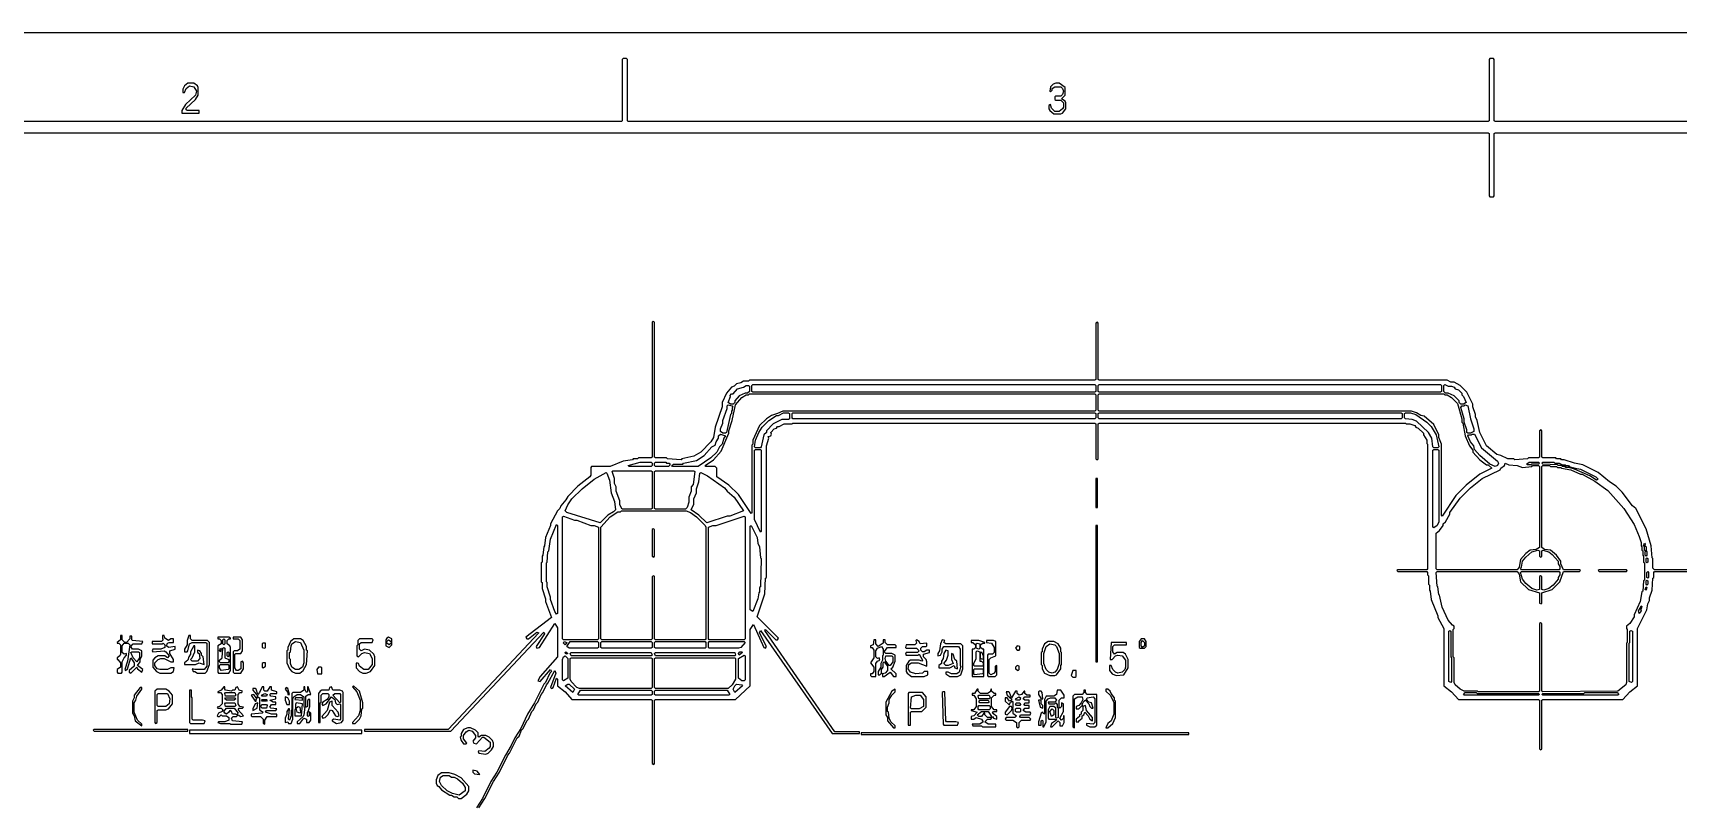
# Model space of a CAD drawing. Header units: millimetres. Extents: x 0 to 421, y 0 to 297.
# Drawn here: x 110.9 to 233.3, y 239.5 to 296.7 of the extents above; entities that cross this region are included whole.
import ezdxf

# ---------------------------------------------------------------- set-up
doc = ezdxf.new("R2010")
doc.units = ezdxf.units.MM
doc.layers.add('PAGE', color=8, linetype='Continuous')
doc.layers.add('PDF_TRACE', color=7, linetype='Continuous')

msp = doc.modelspace()

# ---------------------------------------------------------------- linework, layer by layer
at = {"layer": 'PAGE'}
msp.add_lwpolyline([(0, 0), (420.62, 0), (420.62, 296.67), (0, 296.67)], close=True, dxfattribs=at)
at = {"layer": 'PDF_TRACE'}
for points in [[(283.72, 290.07), (219.71, 290.07), (219.65, 290.13), (219.65, 294.7), (219.58, 294.77), (219.33, 294.77), (219.27, 294.7), (219.27, 290.13), (219.2, 290.07), (155.19, 290.07), (155.13, 290.13), (155.13, 294.7), (155.07, 294.77), (154.81, 294.77), (154.75, 294.7), (154.75, 290.13), (154.69, 290.07), (90.61, 290.07)], [(26.29, 8), (26.29, 148.4), (26.35, 148.46), (30.92, 148.46), (30.99, 148.53), (30.99, 148.78), (30.92, 148.84), (26.35, 148.84), (26.29, 148.91), (26.29, 289.18), (26.35, 289.24), (219.2, 289.24), (219.27, 289.18), (219.27, 284.54), (219.33, 284.48), (219.58, 284.48), (219.65, 284.54), (219.65, 289.18), (219.71, 289.24), (307.85, 289.24)], [(244.47, 256.73), (231.58, 256.73), (231.46, 256.86), (231.46, 257.56), (231.39, 257.62), (231.33, 258.51), (230.95, 259.78), (230.19, 261.3), (229.93, 261.49), (229.17, 262.51), (228.73, 262.95), (228.22, 263.27), (227.39, 263.97), (226.25, 264.54), (225.62, 264.67), (224.85, 264.92), (224.66, 264.92), (224.6, 264.99), (224.28, 264.99), (224.22, 265.05), (223.27, 265.05), (223.2, 265.11), (223.2, 267.08), (223.14, 267.14), (223.01, 267.08), (223.01, 265.11), (222.95, 265.05), (222.19, 265.05), (222.12, 264.99), (221.17, 264.92), (221.11, 264.99), (220.66, 264.99), (220.15, 265.24), (219.84, 265.3), (219.07, 265.94), (218.57, 266.95), (218.38, 267.84), (218.25, 268.1), (218.25, 268.29), (218.06, 268.86), (218.06, 269.05), (217.61, 269.94), (217.11, 270.45), (216.66, 270.7), (216.41, 270.7), (216.15, 270.83), (190.25, 270.83), (190.18, 270.89), (190.18, 275.08), (190.12, 275.15), (189.99, 275.08), (189.99, 270.89), (189.93, 270.83), (164.21, 270.83), (164.15, 270.76), (163.77, 270.76), (163.58, 270.64), (163.26, 270.57), (163.07, 270.38), (162.88, 270.32), (162.5, 269.88), (162.18, 269.18), (162.18, 268.86), (161.67, 267.34), (161.54, 266.57), (161.35, 266.26), (160.59, 265.49), (160.08, 265.18), (159.19, 264.99), (159.13, 264.92), (158.11, 264.99), (158.05, 265.05), (157.23, 265.05), (157.16, 265.11), (157.16, 275.15), (157.04, 275.21), (156.97, 275.15), (156.97, 265.11), (156.91, 265.05), (155.96, 265.05), (155.89, 264.99), (155.57, 264.99), (155.51, 264.92), (154.81, 264.8), (153.86, 264.41), (152.46, 264.41), (152.4, 264.35), (152.4, 263.78), (152.34, 263.65), (151.45, 262.95), (150.69, 262.19), (150.56, 261.94), (150.18, 261.49), (150.11, 261.3), (149.92, 261.11), (149.42, 260.16), (149.42, 260.03), (149.03, 259.14), (148.97, 258.51), (148.91, 258.45), (148.84, 257.81), (148.78, 257.75), (148.78, 257.3), (148.72, 257.24), (148.72, 255.84), (148.78, 255.78), (148.78, 255.33), (149.03, 254.57), (149.03, 254.38), (149.48, 253.17), (147.57, 251.71), (147.64, 251.59), (147.76, 251.59), (148.4, 252.1), (148.53, 252.03), (141.8, 244.86), (135.57, 244.86), (135.57, 244.73), (141.99, 244.73), (148.91, 252.1), (148.97, 251.97), (148.34, 251.02), (148.4, 250.89), (148.59, 250.95), (149.73, 252.73), (149.92, 252.41), (149.92, 250.25), (148.65, 248.79), (148.46, 248.48), (148.65, 248.41), (149.42, 249.3), (149.48, 249.17), (149.35, 249.05), (149.03, 248.35), (148.91, 248.22), (148.21, 246.82), (147.7, 246), (147.19, 244.92), (146.75, 244.22), (146.49, 243.65), (146.05, 242.95), (145.41, 241.68), (144.97, 240.98), (144.34, 239.71), (143.89, 239.01)], [(144.08, 239.01), (144.53, 239.71), (145.16, 240.98), (145.61, 241.68), (146.24, 242.95), (146.37, 243.08), (146.94, 244.22), (147.07, 244.35), (147.26, 244.79), (147.38, 244.92), (147.64, 245.49), (147.76, 245.62), (148.02, 246.19), (148.15, 246.32), (148.34, 246.76), (148.46, 246.89), (148.72, 247.46), (148.84, 247.59), (149.1, 248.16), (149.22, 248.29), (149.73, 249.24), (149.8, 249.05), (149.42, 247.97), (149.48, 247.9), (149.61, 247.97), (149.86, 248.67), (149.92, 248.6), (149.92, 248.09), (150.49, 247.65), (151, 247.08), (156.91, 247.08), (156.97, 247.02), (156.97, 242.32), (157.1, 242.25), (157.16, 242.32), (157.16, 247.02), (157.23, 247.08), (163.19, 247.08), (164.27, 248.09), (164.27, 252.29), (164.53, 252.67), (165.29, 250.95), (165.42, 250.89), (165.48, 251.02), (164.97, 252.03), (165.04, 252.22), (170.37, 244.54), (172.4, 244.54), (172.4, 244.67), (170.56, 244.67), (165.35, 252.22), (165.42, 252.29), (166.18, 251.52), (166.31, 251.52), (166.37, 251.65), (164.78, 253.24), (165.35, 254.95), (165.42, 256.1), (165.48, 256.16), (165.48, 265.94), (165.67, 266.51), (165.61, 266.64), (165.8, 266.7), (165.86, 266.83), (165.8, 266.95), (166.05, 267.21), (166.24, 267.27), (166.31, 267.4), (166.43, 267.4), (166.81, 267.59), (167.39, 267.59), (167.45, 267.65), (189.93, 267.65), (189.99, 267.59), (189.99, 264.99), (190.06, 264.92), (190.18, 264.99), (190.18, 267.59), (190.25, 267.65), (213.04, 267.65), (213.11, 267.59), (213.36, 267.59), (213.74, 267.46), (213.8, 267.34), (213.99, 267.27), (214.38, 266.89), (214.38, 266.76), (214.63, 266.38), (214.63, 266.13), (214.69, 266.07), (214.69, 256.79), (214.63, 256.73), (212.47, 256.73), (212.41, 256.67), (212.47, 256.6), (214.63, 256.6), (214.69, 256.54), (214.69, 256.35), (214.76, 256.29), (214.76, 255.65), (214.82, 255.59), (214.82, 255.21), (214.88, 255.14), (214.95, 254.51), (215.46, 253.3), (215.46, 253.17), (215.9, 252.35), (215.9, 248.09), (216.47, 247.65), (216.98, 247.08), (222.95, 247.08), (223.01, 247.02), (223.01, 243.4), (223.08, 243.33), (223.2, 243.4), (223.2, 247.02), (223.27, 247.08), (229.23, 247.08), (229.74, 247.65), (230.31, 248.09), (230.31, 252.35), (231.01, 253.75), (231.08, 254.19), (231.2, 254.44), (231.2, 254.64), (231.39, 255.21), (231.46, 256.1), (231.52, 256.16), (231.52, 256.54), (231.58, 256.6), (244.47, 256.6)]]:
    msp.add_lwpolyline(points, dxfattribs=at)
for points in [[(122.43, 292.93), (122.17, 292.74), (122.05, 292.48), (122.05, 292.23), (122.17, 292.23), (122.3, 292.54), (122.55, 292.74), (122.87, 292.67), (123.06, 292.35), (123, 292.04), (122.24, 291.34), (121.98, 290.89), (121.98, 290.7), (123.25, 290.7), (123.25, 290.89), (122.36, 290.89), (122.3, 290.96), (122.3, 291.08), (123, 291.72), (123.19, 292.04), (123.19, 292.61), (123.13, 292.74), (122.87, 292.93)], [(187.01, 292.93), (186.82, 292.86), (186.63, 292.67), (186.56, 292.35), (186.63, 292.29), (186.75, 292.42), (186.75, 292.54), (186.94, 292.67), (187.39, 292.67), (187.52, 292.54), (187.58, 292.35), (187.52, 292.1), (187.39, 291.97), (187.01, 291.97), (186.94, 291.91), (186.94, 291.72), (187.01, 291.66), (187.39, 291.66), (187.58, 291.47), (187.58, 291.15), (187.52, 291.02), (187.26, 290.83), (186.94, 290.83), (186.69, 291.08), (186.63, 291.34), (186.5, 291.27), (186.5, 291.02), (186.56, 290.89), (186.88, 290.64), (187.39, 290.64), (187.52, 290.7), (187.77, 291.02), (187.77, 291.47), (187.71, 291.59), (187.45, 291.78), (187.71, 292.04), (187.71, 292.61), (187.26, 292.93)], [(160.91, 264.48), (161.54, 264.92), (162.12, 265.56), (162.69, 266.89), (162.69, 267.08), (162.94, 267.84), (163.19, 268.99), (163.64, 269.56), (163.96, 269.75), (164.15, 269.75), (164.21, 269.81), (189.93, 269.81), (189.99, 269.75), (189.99, 268.61), (189.93, 268.54), (166.69, 268.54), (166.31, 268.35), (165.86, 268.22), (165.48, 267.97), (164.97, 267.46), (164.46, 266.38), (164.46, 266.07), (164.4, 266), (164.4, 260.99), (164.34, 260.92), (163.39, 262.32), (162.69, 263.02), (161.8, 263.65), (161.8, 264.29), (161.67, 264.41), (160.97, 264.41)], [(164.21, 270.38), (164.21, 270), (164.08, 269.88), (163.89, 269.88), (163.45, 269.68), (163.13, 269.3), (163.13, 269.18), (163, 269.05), (162.81, 269.05), (162.62, 269.18), (162.81, 269.62), (162.75, 269.68), (162.88, 269.81), (163, 269.81), (163.32, 270.19), (163.77, 270.32), (163.96, 270.45), (164.15, 270.45)], [(164.4, 270.45), (164.46, 270.51), (189.93, 270.51), (189.99, 270.45), (189.99, 270), (189.93, 269.94), (164.46, 269.94), (164.4, 270)], [(190.18, 270.45), (190.25, 270.51), (215.65, 270.51), (215.71, 270.45), (215.71, 270), (215.65, 269.94), (190.25, 269.94), (190.18, 270)], [(190.18, 269.75), (190.25, 269.81), (215.9, 269.81), (215.96, 269.75), (216.15, 269.75), (216.47, 269.56), (216.92, 269.11), (217.23, 267.97), (217.23, 267.72), (217.3, 267.65), (217.49, 266.7), (217.8, 265.94), (218.06, 265.62), (218.06, 265.49), (218.57, 264.92), (219.07, 264.54), (219.2, 264.54), (219.46, 264.29), (218.57, 263.84), (217.55, 263.02), (216.79, 262.26), (215.77, 260.73), (215.71, 260.79), (215.71, 266.07), (215.52, 266.57), (215.52, 266.76), (215.14, 267.53), (214.44, 268.16), (214.19, 268.22), (213.87, 268.41), (213.49, 268.54), (190.25, 268.54), (190.18, 268.61)], [(215.9, 270.45), (215.96, 270.51), (216.22, 270.38), (216.47, 270.38), (216.66, 270.32), (216.73, 270.19), (216.98, 270.13), (217.23, 269.88), (217.23, 269.75), (217.36, 269.62), (217.55, 269.18), (217.36, 269.05), (217.17, 269.05), (217.04, 269.18), (217.04, 269.3), (216.66, 269.68), (216.22, 269.88), (216.03, 269.88), (215.9, 270)], [(162.94, 268.92), (163, 268.86), (162.94, 268.8), (162.94, 268.61), (162.88, 268.54), (162.88, 268.35), (162.81, 268.29), (162.5, 266.95), (162.43, 266.89), (162.24, 266.89), (162.05, 267.02), (162.05, 267.21), (162.24, 267.65), (162.24, 267.84), (162.56, 268.73), (162.56, 268.92), (162.62, 268.99)], [(167.13, 268.41), (167.2, 268.35), (167.2, 267.97), (167.13, 267.91), (166.62, 267.91), (165.99, 267.59), (165.48, 267.08), (165.48, 266.95), (165.29, 266.76), (165.1, 265.87), (165.04, 265.81), (164.66, 265.81), (164.59, 265.87), (164.66, 266.38), (164.91, 266.95), (165.16, 267.34), (165.67, 267.84), (166.24, 268.22), (166.37, 268.22), (166.75, 268.41)], [(167.39, 268.35), (167.45, 268.41), (189.93, 268.41), (189.99, 268.35), (189.99, 268.03), (189.93, 267.97), (167.45, 267.97), (167.39, 268.03)], [(190.18, 268.35), (190.25, 268.41), (212.72, 268.41), (212.79, 268.35), (212.79, 268.03), (212.72, 267.97), (190.25, 267.97), (190.18, 268.03)], [(212.98, 268.35), (213.04, 268.41), (213.42, 268.41), (213.8, 268.29), (214.63, 267.72), (214.95, 267.4), (215.33, 266.76), (215.52, 265.87), (215.46, 265.81), (215.14, 265.81), (215.07, 265.87), (215.01, 266.51), (214.76, 266.95), (213.87, 267.78), (213.55, 267.91), (213.04, 267.97), (212.98, 268.03)], [(217.49, 268.99), (217.68, 268.92), (217.87, 267.97), (218.12, 267.21), (218.12, 267.02), (217.87, 266.89), (217.68, 266.89), (217.61, 266.95), (217.61, 267.14), (217.42, 267.72), (217.42, 267.97), (217.17, 268.8), (217.23, 268.92), (217.42, 268.92)], [(162.43, 266.7), (162.31, 266.51), (162.18, 266.07), (161.99, 265.87), (161.8, 265.49), (161.35, 265.05), (160.4, 264.41), (158.5, 264.41), (158.43, 264.48), (158.56, 264.6), (159.26, 264.6), (159.32, 264.67), (160.27, 264.86), (160.85, 265.24), (161.42, 265.87), (161.67, 266), (161.73, 266.26), (161.92, 266.51), (161.92, 266.7), (162.05, 266.83)], [(217.74, 266.76), (217.93, 266.76), (218, 266.83), (218.19, 266.83), (218.69, 265.81), (219.9, 264.8), (219.96, 264.67), (219.9, 264.48), (219.71, 264.41), (219.33, 264.6), (218.57, 265.24), (218.19, 265.68), (218.12, 265.94), (217.87, 266.26), (217.68, 266.7)], [(155.19, 264.48), (156.08, 264.73), (156.91, 264.73), (156.97, 264.67), (156.97, 264.48), (156.91, 264.41), (155.26, 264.41)], [(157.16, 264.67), (157.23, 264.73), (157.99, 264.73), (158.05, 264.67), (158.24, 264.67), (158.31, 264.54), (158.18, 264.41), (157.23, 264.41), (157.16, 264.48)], [(164.66, 265.68), (165.04, 265.68), (165.1, 265.62), (165.1, 259.59), (165.04, 259.52), (164.59, 260.48), (164.59, 265.62)], [(215.46, 265.68), (215.52, 265.62), (215.52, 260.29), (215.39, 260.03), (215.14, 259.84), (215.07, 259.91), (215.07, 265.62), (215.14, 265.68)], [(222.95, 264.48), (223.01, 264.41), (223.01, 258.38), (222.76, 258.25), (222.31, 258.19), (222, 257.94), (221.61, 257.49), (221.49, 256.92), (221.36, 256.73), (215.39, 256.73), (215.33, 256.79), (215.33, 259.46), (215.58, 259.65), (215.84, 260.03), (215.84, 260.16), (216.03, 260.29), (216.34, 260.86), (216.34, 260.99), (217.11, 262.06), (217.87, 262.83), (218.76, 263.53), (220.09, 264.16), (220.15, 264.29), (220.41, 264.48), (220.47, 264.67), (220.73, 264.54), (221.36, 264.48), (221.74, 264.35), (222.44, 264.41), (222.5, 264.48)], [(222.06, 264.6), (222.25, 264.73), (222.95, 264.73), (223.01, 264.67), (222.95, 264.6), (222.44, 264.6), (222.38, 264.54), (222.12, 264.54)], [(223.2, 264.67), (223.27, 264.73), (224.09, 264.73), (224.15, 264.67), (224.47, 264.67), (224.73, 264.54), (224.66, 264.48), (224.41, 264.48), (224.35, 264.54), (223.27, 264.6)], [(224.66, 264.48), (224.73, 264.54), (224.92, 264.54), (224.98, 264.48), (224.92, 264.41), (224.73, 264.41)], [(153.61, 263.91), (153.8, 263.4), (153.92, 262.45), (154.18, 261.81), (154.24, 261.18), (154.11, 261.05), (153.67, 260.79), (153.1, 260.22), (150.62, 260.99), (150.49, 261.11), (150.69, 261.56), (151, 262), (151.76, 262.76), (152.65, 263.46), (153.54, 263.97)], [(153.99, 264.03), (154.05, 264.1), (156.91, 264.1), (156.97, 264.03), (156.97, 261.3), (156.91, 261.24), (154.75, 261.24), (154.56, 261.56), (154.56, 261.87), (154.3, 262.57), (154.3, 262.89), (154.18, 263.14), (154.18, 263.53)], [(157.23, 264.1), (160.08, 264.1), (160.15, 264.03), (160.02, 263.08), (159.89, 262.89), (159.89, 262.57), (159.7, 262.13), (159.7, 261.75), (159.58, 261.37), (159.45, 261.24), (157.23, 261.24), (157.16, 261.3), (157.16, 264.03)], [(160.53, 263.91), (160.59, 263.97), (161.1, 263.72), (162.37, 262.83), (162.56, 262.57), (163.07, 262.13), (163.77, 261.11), (162.75, 260.73), (162.56, 260.73), (161.04, 260.22), (160.46, 260.79), (159.89, 261.18), (160.08, 261.62), (160.08, 262), (160.27, 262.45), (160.27, 262.76), (160.46, 263.27)], [(189.99, 263.53), (189.99, 261.37), (190.12, 261.37), (190.12, 263.53)], [(227.14, 263.33), (228.09, 262.64), (229.3, 261.3), (230.06, 260.1), (230.44, 259.21), (230.57, 258.76), (230.57, 258.51), (230.63, 258.45), (230.63, 258.19), (230.7, 258.13), (230.7, 257.81), (230.76, 257.75), (230.76, 257.3), (230.82, 257.24), (230.82, 255.97), (230.76, 255.91), (230.7, 255.14), (230.63, 255.08), (230.5, 254.38), (230.06, 253.37), (230.06, 253.24), (229.74, 252.73), (229.49, 252.54), (229.49, 252.35), (229.55, 252.29), (229.55, 251.33), (229.49, 251.27), (229.49, 248.35), (229.43, 248.16), (228.85, 247.71), (223.27, 247.65), (223.2, 247.71), (223.2, 252.73), (223.08, 252.79), (223.01, 252.73), (223.01, 247.71), (222.95, 247.65), (218.44, 247.65), (218.38, 247.71), (217.42, 247.71), (217.11, 247.84), (216.73, 248.16), (216.66, 248.35), (216.66, 250.19), (216.6, 250.25), (216.6, 252.29), (216.66, 252.35), (216.66, 252.54), (216.53, 252.6), (216.22, 252.98), (215.77, 253.94), (215.58, 254.83), (215.52, 254.89), (215.46, 255.46), (215.39, 255.52), (215.33, 256.54), (215.39, 256.6), (221.36, 256.6), (221.49, 256.41), (221.61, 255.84), (222.19, 255.27), (223.01, 255.02), (223.01, 254.25), (223.14, 254.19), (223.2, 254.25), (223.2, 255.02), (223.96, 255.27), (224.54, 255.84), (224.79, 256.6), (226, 256.6), (226.06, 256.67), (226, 256.73), (224.79, 256.73), (224.6, 257.18), (224.6, 257.37), (224.28, 257.81), (223.84, 258.19), (223.39, 258.25), (223.2, 258.38), (223.2, 264.41), (223.27, 264.48), (223.77, 264.48), (223.84, 264.41), (224.28, 264.41), (224.35, 264.35), (224.6, 264.35), (224.66, 264.29), (225.36, 264.16), (226.06, 263.84), (226.19, 263.84)], [(224.92, 264.41), (224.98, 264.48), (225.17, 264.48), (225.23, 264.41), (225.17, 264.35), (224.98, 264.35)], [(225.17, 264.35), (225.23, 264.41), (225.42, 264.35), (225.36, 264.29)], [(225.42, 264.29), (225.49, 264.35), (225.68, 264.29), (225.62, 264.22)], [(225.62, 264.22), (225.68, 264.29), (226.06, 264.22), (227.2, 263.65), (227.39, 263.46), (227.27, 263.4), (226.76, 263.72)], [(153.86, 260.67), (154.43, 261.05), (154.62, 261.05), (154.69, 261.11), (159.51, 261.11), (159.83, 260.99), (160.27, 260.67), (160.91, 260.03), (160.97, 259.91), (160.97, 251.59), (160.91, 251.52), (157.23, 251.52), (157.16, 251.59), (157.16, 256.22), (157.1, 256.29), (156.97, 256.22), (156.97, 251.59), (156.91, 251.52), (153.23, 251.52), (153.16, 251.59), (153.16, 259.91)], [(149.86, 260.1), (149.92, 260.03), (149.92, 253.49), (149.86, 253.43), (149.73, 253.62), (149.42, 254.51), (149.42, 254.7), (149.16, 255.46), (149.16, 255.78), (149.1, 255.84), (149.1, 257.24), (149.16, 257.3), (149.22, 258.06), (149.29, 258.13), (149.42, 259.02)], [(150.37, 260.73), (151.19, 260.41), (151.38, 260.41), (152.4, 260.03), (152.65, 260.03), (152.97, 259.91), (152.97, 251.59), (152.91, 251.52), (150.37, 251.52), (150.3, 251.59), (150.3, 260.67)], [(157.04, 259.78), (156.97, 259.72), (156.97, 257.75), (157.1, 257.68), (157.16, 257.75), (157.16, 259.72)], [(163.83, 260.73), (163.89, 260.67), (163.89, 251.59), (163.83, 251.52), (161.23, 251.52), (161.16, 251.59), (161.16, 259.91), (161.48, 260.03), (161.73, 260.03)], [(164.34, 260.03), (164.78, 259.14), (164.85, 258.7), (164.97, 258.45), (165.04, 257.62), (165.1, 257.56), (165.04, 255.46), (164.97, 255.4), (164.97, 255.08), (164.91, 255.02), (164.85, 254.57), (164.46, 253.62), (164.27, 253.75), (164.27, 259.97)], [(189.99, 260.03), (189.99, 249.87), (190.12, 249.87), (190.12, 260.03)], [(230.82, 258.7), (230.89, 258.64), (230.82, 258.45), (230.76, 258.51)], [(230.89, 258.51), (230.95, 258.45), (230.95, 258.19), (230.89, 258.13), (230.82, 258.19), (230.82, 258.45)], [(221.61, 256.86), (221.68, 256.92), (221.74, 257.37), (222, 257.68), (222.44, 258.06), (222.88, 258.19), (223.01, 258.13), (223.01, 257.75), (223.08, 257.68), (223.2, 257.75), (223.2, 258.13), (223.27, 258.19), (223.71, 258.06), (223.96, 257.87), (224.41, 257.37), (224.41, 257.18), (224.54, 256.98), (224.54, 256.79), (224.47, 256.73), (221.68, 256.73)], [(230.95, 258.13), (231.01, 258.06), (231.01, 257.81), (230.95, 257.75), (230.89, 257.81), (230.89, 258.06)], [(231.01, 257.62), (231.08, 257.56), (231.08, 257.3), (231.01, 257.24), (230.95, 257.3), (230.95, 257.56)], [(221.61, 256.54), (221.68, 256.6), (224.47, 256.6), (224.54, 256.54), (224.54, 256.35), (224.41, 256.16), (224.41, 256.03), (224.03, 255.59), (223.71, 255.33), (223.33, 255.21), (223.2, 255.27), (223.2, 256.22), (223.08, 256.29), (223.01, 256.22), (223.01, 255.27), (222.82, 255.21), (222.44, 255.33), (222, 255.71), (221.74, 256.03)], [(227.39, 256.67), (227.46, 256.6), (229.49, 256.6), (229.55, 256.67), (229.49, 256.73), (227.46, 256.73)], [(231.01, 255.97), (231.08, 255.91), (231.08, 255.65), (231.01, 255.59), (230.95, 255.65), (230.95, 255.91)], [(231.08, 256.6), (231.14, 256.54), (231.14, 256.16), (231.08, 256.1), (231.01, 256.16), (231.01, 256.54)], [(230.95, 255.46), (231.01, 255.4), (230.95, 255.21), (230.89, 255.27)], [(230.5, 253.87), (230.57, 253.68), (230.44, 253.49), (230.38, 253.68)], [(230.57, 254.06), (230.63, 254), (230.57, 253.81), (230.5, 253.87)], [(117.41, 251.84), (117.41, 251.52), (117.16, 251.33), (117.16, 251.27), (117.28, 251.27), (117.41, 251.14), (117.41, 250.44), (117.35, 250.32), (117.16, 250.19), (117.16, 250.06), (117.22, 250.06), (117.41, 249.81), (117.41, 249.49), (117.16, 249.3), (117.16, 249.11), (117.22, 249.05), (117.47, 249.05), (117.54, 249.11), (117.54, 249.87), (117.67, 250.19), (117.86, 250.38), (117.86, 250.51), (117.67, 250.44), (117.54, 250.57), (117.54, 251.08), (117.67, 251.27), (117.98, 251.27), (118.11, 251.14), (117.92, 249.94), (117.73, 249.3), (117.79, 249.24), (117.92, 249.36), (118.17, 250.19), (118.43, 249.81), (118.43, 249.56), (118.05, 249.24), (118.05, 249.11), (118.17, 249.05), (118.62, 249.49), (118.68, 249.36), (119, 249.11), (119.06, 249.3), (118.68, 249.62), (118.87, 249.87), (118.87, 250.06), (119, 250.32), (119, 250.7), (118.74, 250.83), (118.3, 250.83), (118.17, 251.02), (118.36, 251.21), (119, 251.21), (119.06, 251.4), (118.3, 251.46), (118.24, 251.52), (118.24, 251.78), (118.11, 251.78), (118.11, 251.59), (117.86, 251.33), (117.73, 251.33), (117.54, 251.52), (117.54, 251.84)], [(120.52, 251.84), (120.52, 251.59), (120.59, 251.52), (120.46, 251.4), (119.76, 251.4), (119.76, 251.21), (120.52, 251.21), (120.59, 251.27), (120.71, 251.14), (120.71, 250.95), (120.4, 250.83), (119.82, 250.83), (119.76, 250.7), (119.82, 250.63), (120.65, 250.7), (120.78, 250.63), (121.03, 250.32), (120.9, 250.19), (120.71, 250.32), (120.21, 250.32), (119.95, 250.19), (119.82, 250), (119.82, 249.49), (120.08, 249.17), (120.33, 249.05), (121.16, 249.05), (121.35, 249.17), (121.41, 249.43), (121.16, 249.43), (120.9, 249.3), (120.33, 249.3), (120.14, 249.36), (119.95, 249.62), (119.95, 249.81), (120.21, 250.06), (120.4, 250.13), (120.65, 250.13), (121.16, 249.87), (121.35, 249.87), (121.35, 250.06), (121.09, 250.51), (121.09, 250.7), (121.48, 250.83), (121.48, 251.02), (120.97, 250.95), (120.84, 251.08), (120.9, 251.27), (121.03, 251.33), (121.35, 251.33), (121.35, 251.59), (121.16, 251.59), (120.97, 251.46), (120.71, 251.65), (120.65, 251.84)], [(122.49, 251.84), (122.36, 251.46), (122.36, 251.14), (122.17, 250.83), (122.17, 250.63), (122.36, 250.63), (122.43, 250.7), (122.55, 251.21), (122.75, 251.33), (123.76, 251.33), (123.82, 251.27), (123.82, 249.56), (123.63, 249.3), (122.94, 249.3), (122.75, 249.36), (122.81, 249.17), (122.94, 249.17), (123.13, 249.05), (123.7, 249.05), (123.82, 249.17), (124.02, 249.68), (124.02, 251.33), (123.89, 251.46), (122.75, 251.46), (122.62, 251.59), (122.62, 251.84)], [(122.87, 251.08), (122.62, 250.63), (122.62, 250.44), (122.49, 250.25), (122.43, 250), (122.17, 249.81), (122.17, 249.68), (123, 249.68), (123.25, 249.81), (123.63, 249.68), (123.57, 250.25), (123.44, 250.38), (123.44, 250.51), (123.32, 250.7), (123.13, 250.76), (123.13, 250.57), (123.25, 250.51), (123.32, 250.13), (123.13, 249.94), (122.75, 249.94), (122.62, 250.06), (122.75, 250.19), (122.94, 250.63), (122.94, 251.08)], [(124.65, 251.71), (124.65, 251.59), (124.78, 251.59), (124.9, 251.46), (124.9, 251.21), (124.65, 251.08), (124.65, 249.11), (124.71, 249.05), (125.48, 249.05), (125.6, 249.24), (125.6, 250.95), (125.54, 251.08), (125.35, 251.21), (125.35, 251.46), (125.48, 251.59), (125.6, 251.59), (125.6, 251.65), (125.48, 251.71)], [(125.09, 251.59), (125.16, 251.52), (125.16, 251.21), (125.09, 251.14), (125.03, 251.21), (125.03, 251.52)], [(125.79, 251.71), (125.79, 251.59), (126.17, 251.59), (126.3, 251.46), (126.3, 250.83), (126.11, 250.7), (125.86, 250.7), (125.79, 250.63), (125.79, 249.11), (125.86, 249.05), (126.36, 249.05), (126.56, 249.36), (126.56, 249.81), (126.49, 249.94), (126.36, 249.87), (126.36, 249.36), (126.17, 249.24), (126.05, 249.24), (125.92, 249.43), (125.92, 250.44), (125.98, 250.51), (126.36, 250.51), (126.49, 250.7), (126.49, 251.52), (126.36, 251.71)], [(128.02, 251.27), (127.95, 251.21), (127.95, 250.95), (128.14, 250.89), (128.21, 250.95), (128.21, 251.27)], [(130.3, 251.59), (130.05, 251.4), (129.86, 250.95), (129.86, 250.76), (129.79, 250.7), (129.79, 249.81), (129.98, 249.36), (130.17, 249.17), (130.43, 249.05), (130.75, 249.05), (131, 249.24), (131.25, 249.68), (131.32, 250.7), (131.25, 250.76), (131.25, 251.02), (131, 251.46), (130.81, 251.59)], [(130.43, 251.4), (130.81, 251.33), (131.06, 250.76), (131.06, 249.81), (130.94, 249.49), (130.68, 249.3), (130.43, 249.3), (130.17, 249.49), (130.05, 249.75), (130.05, 250.06), (129.98, 250.13), (129.98, 250.57), (130.05, 250.63), (130.11, 251.08), (130.17, 251.21)], [(135.19, 251.59), (135.06, 251.46), (135.06, 251.14), (135, 251.08), (135, 250.32), (135.13, 250.25), (135.38, 250.51), (135.57, 250.57), (135.95, 250.51), (136.14, 250.13), (136.14, 249.68), (135.83, 249.3), (135.51, 249.3), (135.19, 249.56), (135.13, 249.75), (135, 249.81), (134.94, 249.75), (134.94, 249.43), (135.19, 249.17), (135.45, 249.05), (135.7, 249.05), (136.02, 249.17), (136.33, 249.62), (136.33, 250.25), (136.27, 250.44), (135.95, 250.76), (135.57, 250.83), (135.32, 250.7), (135.19, 250.83), (135.19, 251.21), (135.32, 251.33), (136.14, 251.33), (136.21, 251.52), (136.14, 251.59)], [(137.35, 251.71), (137.22, 251.65), (137.16, 251.52), (137.16, 251.08), (137.41, 250.95), (137.6, 251.14), (137.6, 251.59)], [(137.35, 251.52), (137.54, 251.4), (137.54, 251.27), (137.41, 251.14), (137.22, 251.27), (137.22, 251.4)], [(150.37, 251.27), (150.43, 251.4), (150.62, 251.33), (150.49, 251.14)], [(150.62, 251.02), (150.88, 251.4), (152.91, 251.4), (152.97, 251.33), (152.97, 250.95), (152.91, 250.89), (150.81, 250.89)], [(153.16, 251.33), (153.23, 251.4), (156.91, 251.4), (156.97, 251.33), (156.97, 250.95), (156.91, 250.89), (153.23, 250.89), (153.16, 250.95)], [(157.16, 251.33), (157.23, 251.4), (160.91, 251.4), (160.97, 251.33), (160.97, 250.95), (160.91, 250.89), (157.23, 250.89), (157.16, 250.95)], [(161.16, 250.95), (161.16, 251.33), (161.23, 251.4), (163.83, 251.4), (163.89, 251.33), (163.58, 250.95), (163.39, 250.89), (161.23, 250.89)], [(173.48, 251.52), (173.42, 251.14), (173.23, 251.08), (173.23, 250.95), (173.35, 250.95), (173.48, 250.76), (173.48, 250.19), (173.23, 249.81), (173.48, 249.49), (173.48, 249.17), (173.35, 248.98), (173.23, 248.98), (173.23, 248.86), (173.29, 248.79), (173.61, 248.79), (173.61, 249.75), (173.74, 249.94), (173.93, 250), (173.86, 250.19), (173.74, 250.13), (173.61, 250.25), (173.61, 250.7), (173.74, 250.89), (174.05, 251.02), (174.18, 250.83), (174.18, 250.38), (174.12, 250.32), (174.12, 250), (173.99, 249.75), (173.99, 249.49), (173.8, 249.17), (173.8, 248.92), (173.93, 248.92), (174.05, 249.05), (174.12, 248.98), (174.12, 248.79), (174.24, 248.79), (174.69, 249.11), (174.94, 248.79), (175.13, 248.79), (175.13, 248.98), (174.75, 249.36), (174.88, 249.49), (175.07, 249.94), (175.07, 250.38), (174.82, 250.51), (174.37, 250.51), (174.24, 250.63), (174.5, 250.95), (175.13, 250.95), (175.13, 251.08), (175.07, 251.14), (174.5, 251.14), (174.31, 251.33), (174.31, 251.52), (174.18, 251.52), (174.18, 251.27), (173.8, 251.02), (173.61, 251.21), (173.61, 251.52)], [(176.66, 251.52), (176.59, 251.46), (176.66, 251.27), (176.53, 251.14), (175.89, 251.14), (175.83, 250.95), (175.89, 250.89), (176.66, 250.89), (176.85, 250.7), (176.72, 250.57), (175.89, 250.57), (175.83, 250.44), (175.89, 250.38), (176.78, 250.38), (176.85, 250.44), (177.1, 250), (177.04, 249.94), (176.85, 250), (176.21, 250), (176.09, 249.94), (175.89, 249.62), (175.89, 249.17), (175.96, 249.05), (176.28, 248.79), (177.23, 248.79), (177.48, 248.92), (177.48, 249.17), (177.23, 249.17), (177.1, 249.05), (176.59, 248.98), (176.21, 249.11), (176.02, 249.36), (176.09, 249.68), (176.28, 249.81), (176.78, 249.81), (177.42, 249.56), (177.42, 249.87), (177.36, 250.06), (177.16, 250.25), (177.16, 250.44), (177.61, 250.57), (177.61, 250.76), (177.42, 250.76), (177.23, 250.63), (177.1, 250.63), (176.97, 250.76), (176.97, 250.89), (177.1, 251.02), (177.36, 251.02), (177.42, 251.08), (177.42, 251.27), (176.91, 251.21), (176.85, 251.4)], [(178.56, 251.52), (178.43, 251.21), (178.37, 250.7), (178.24, 250.51), (178.24, 250.32), (178.43, 250.38), (178.56, 250.63), (178.56, 250.83), (178.69, 251.02), (179.77, 251.02), (179.9, 250.83), (179.9, 249.62), (179.96, 249.56), (179.83, 249.11), (179.64, 248.98), (179.26, 248.98), (179.01, 249.11), (178.82, 249.11), (178.82, 248.98), (179.13, 248.79), (179.7, 248.79), (179.96, 248.92), (180.09, 249.36), (180.09, 251.08), (179.96, 251.21), (178.82, 251.21), (178.69, 251.33), (178.75, 251.46)], [(180.72, 251.46), (180.72, 251.33), (180.85, 251.33), (181.04, 251.14), (181.04, 250.95), (180.91, 250.83), (180.78, 250.83), (180.78, 248.79), (181.67, 248.79), (181.67, 250.83), (181.55, 250.83), (181.42, 250.95), (181.42, 251.14), (181.55, 251.27), (181.74, 251.27), (181.74, 251.33), (181.29, 251.46)], [(181.17, 251.27), (181.36, 251.21), (181.36, 250.89), (181.29, 250.83), (181.1, 250.89), (181.1, 251.21)], [(181.86, 251.46), (181.86, 251.33), (182.24, 251.27), (182.44, 250.95), (182.44, 250.57), (182.31, 250.44), (181.99, 250.44), (181.93, 250.38), (181.93, 248.86), (181.99, 248.79), (182.5, 248.79), (182.63, 248.92), (182.63, 249.62), (182.5, 249.56), (182.5, 249.17), (182.44, 249.05), (182.18, 248.92), (182.05, 249.05), (182.05, 250.06), (182.18, 250.19), (182.56, 250.32), (182.56, 251.4), (182.37, 251.46)], [(184.15, 251.08), (184.02, 250.89), (184.15, 250.76), (184.28, 250.76), (184.34, 250.83), (184.34, 251.02)], [(186.44, 251.4), (186.18, 251.21), (185.99, 250.83), (185.99, 250.63), (185.93, 250.57), (185.93, 249.68), (185.99, 249.62), (185.99, 249.36), (186.18, 249.05), (186.56, 248.86), (186.94, 248.86), (187.07, 248.92), (187.39, 249.36), (187.39, 249.62), (187.45, 249.68), (187.45, 250.57), (187.39, 250.63), (187.39, 250.89), (187.2, 251.21), (186.88, 251.4)], [(186.56, 251.21), (186.94, 251.14), (187.07, 251.02), (187.26, 250.51), (187.26, 249.75), (187.13, 249.3), (186.94, 249.11), (186.75, 249.05), (186.5, 249.11), (186.31, 249.3), (186.12, 249.75), (186.12, 250.51), (186.31, 251.02)], [(191.13, 251.33), (191.07, 250.06), (191.2, 250.06), (191.45, 250.32), (191.64, 250.38), (191.96, 250.32), (192.21, 250), (192.21, 249.49), (192.15, 249.3), (191.96, 249.11), (191.64, 249.05), (191.45, 249.11), (191.26, 249.3), (191.13, 249.62), (191.01, 249.62), (191.01, 249.24), (191.2, 248.98), (191.52, 248.86), (192.09, 248.92), (192.4, 249.43), (192.4, 250.06), (192.21, 250.44), (192.02, 250.57), (191.58, 250.57), (191.39, 250.44), (191.26, 250.63), (191.26, 251.02), (191.39, 251.14), (192.28, 251.14), (192.28, 251.33)], [(193.36, 251.59), (193.23, 251.4), (193.23, 250.95), (193.29, 250.89), (193.61, 250.89), (193.74, 251.02), (193.74, 251.4), (193.61, 251.59)], [(193.48, 251.46), (193.61, 251.33), (193.61, 251.08), (193.48, 250.95), (193.36, 251.08), (193.36, 251.33)], [(216.34, 252.22), (216.41, 252.16), (216.41, 250.25), (216.47, 250.19), (216.47, 248.41), (216.41, 248.35), (216.28, 248.41), (216.28, 252.16)], [(229.81, 252.22), (229.93, 252.16), (229.93, 248.41), (229.87, 248.35), (229.68, 248.41), (229.68, 251.27), (229.74, 251.33), (229.74, 252.16)], [(118.24, 250.63), (118.74, 250.63), (118.81, 250.57), (118.81, 250.19), (118.62, 249.87), (118.36, 250.19), (118.17, 250.57)], [(125.09, 250.95), (125.16, 250.89), (125.16, 250.19), (125.48, 250.06), (125.48, 249.87), (125.41, 249.81), (124.84, 249.81), (124.78, 249.87), (124.78, 250), (124.97, 250.19), (125.03, 250.89)], [(124.84, 250.89), (124.9, 250.83), (124.84, 250.63), (124.78, 250.7)], [(125.41, 250.63), (125.48, 250.57), (125.48, 250.32), (125.41, 250.25), (125.35, 250.32), (125.35, 250.57)], [(128.21, 249.81), (128.02, 249.81), (127.95, 249.75), (127.95, 249.49), (128.02, 249.43), (128.21, 249.56)], [(150.49, 250.32), (150.69, 250.13), (150.69, 248.67), (150.37, 248.48), (150.3, 248.54), (150.3, 250.06), (150.37, 250.25)], [(150.49, 250.57), (150.56, 250.63), (150.69, 250.51), (150.56, 250.44)], [(150.88, 250.51), (150.94, 250.57), (156.91, 250.57), (156.97, 250.38), (156.91, 250.32), (150.94, 250.32)], [(150.88, 250.13), (150.94, 250.19), (156.91, 250.19), (156.97, 250.13), (156.97, 247.97), (156.91, 247.9), (151.57, 247.9), (151.38, 247.97), (150.94, 248.41), (150.88, 248.6)], [(157.16, 250.51), (157.23, 250.57), (163.13, 250.57), (163.19, 250.38), (163.13, 250.32), (157.23, 250.32)], [(157.16, 250.13), (157.23, 250.19), (163.13, 250.19), (163.19, 250.13), (163.19, 248.6), (162.94, 248.16), (162.62, 247.9), (157.23, 247.9), (157.16, 247.97)], [(163.64, 250.63), (163.7, 250.57), (163.45, 250.38), (163.39, 250.51), (163.51, 250.63)], [(163.83, 250.38), (163.89, 250.32), (163.89, 248.54), (163.83, 248.48), (163.64, 248.48), (163.39, 248.67), (163.39, 250.13)], [(174.24, 249.87), (174.5, 249.56), (174.5, 249.24), (174.31, 249.05), (174.12, 248.98), (174.05, 249.05), (174.05, 249.3), (174.18, 249.49), (174.18, 249.81)], [(174.37, 250.32), (174.82, 250.32), (174.88, 250.25), (174.88, 249.87), (174.69, 249.62), (174.62, 249.62), (174.37, 249.94), (174.31, 250.13)], [(178.82, 250.76), (178.69, 250.51), (178.63, 250.13), (178.5, 249.94), (178.5, 249.75), (178.31, 249.62), (178.31, 249.43), (179.13, 249.43), (179.45, 249.62), (179.51, 249.43), (179.7, 249.36), (179.64, 249.94), (179.51, 250.06), (179.39, 250.44), (179.26, 250.51), (179.26, 250.06), (179.39, 249.75), (179.01, 249.62), (178.82, 249.62), (178.69, 249.75), (178.88, 250), (179.01, 250.38), (179.01, 250.7)], [(181.17, 250.7), (181.36, 250.63), (181.36, 249.94), (181.48, 249.94), (181.61, 249.81), (181.61, 249.62), (181.55, 249.56), (180.97, 249.56), (180.91, 249.62), (180.91, 249.75), (181.1, 250.13), (181.1, 250.63)], [(181.48, 250.63), (181.61, 250.32), (181.61, 250.13), (181.55, 250.06), (181.42, 250.13), (181.42, 250.57)], [(124.78, 249.62), (124.84, 249.68), (125.41, 249.68), (125.48, 249.62), (125.48, 249.36), (125.41, 249.3), (124.9, 249.24), (124.78, 249.43)], [(132.14, 249.49), (132.02, 249.3), (132.08, 248.98), (132.4, 248.98), (132.4, 249.43), (132.33, 249.49)], [(180.91, 249.3), (180.97, 249.36), (181.55, 249.36), (181.61, 249.3), (181.61, 249.05), (181.55, 248.98), (180.97, 248.92), (180.91, 248.98)], [(184.15, 249.62), (184.02, 249.49), (184.02, 249.36), (184.21, 249.24), (184.28, 249.3), (184.28, 249.56)], [(188.28, 249.24), (188.15, 248.86), (188.28, 248.73), (188.47, 248.73), (188.53, 248.79), (188.53, 249.24)], [(118.87, 247.97), (118.43, 247.4), (118.43, 247.21), (118.3, 246.95), (118.3, 246.06), (118.43, 245.87), (118.49, 245.49), (119, 245.11), (119, 245.24), (118.68, 245.55), (118.43, 246.13), (118.43, 246.82), (118.55, 247.02), (118.62, 247.33), (119, 247.84), (119, 247.97)], [(120.78, 247.84), (120.14, 247.84), (119.95, 247.71), (119.95, 245.36), (120.01, 245.3), (120.14, 245.36), (120.14, 246.25), (120.21, 246.32), (120.78, 246.32), (120.97, 246.38), (121.28, 246.76), (121.28, 247.4), (121.03, 247.71)], [(120.14, 247.46), (120.21, 247.52), (120.9, 247.52), (121.09, 247.14), (121.03, 246.76), (120.78, 246.57), (120.21, 246.57), (120.14, 246.63)], [(122.55, 247.78), (122.55, 245.36), (122.62, 245.3), (123.63, 245.3), (123.7, 245.49), (123.51, 245.55), (122.81, 245.55), (122.75, 245.62), (122.75, 247.21), (122.68, 247.27), (122.68, 247.78)], [(125.09, 248.03), (124.9, 247.78), (124.65, 247.65), (124.65, 247.59), (124.84, 247.59), (124.97, 247.46), (124.97, 246.76), (124.78, 246.57), (124.59, 246.51), (124.65, 246.44), (124.9, 246.44), (125.03, 246.32), (124.97, 246.19), (124.71, 246.06), (124.59, 245.87), (124.65, 245.81), (124.78, 245.81), (124.9, 245.94), (124.97, 245.87), (125.29, 245.87), (125.48, 245.75), (125.48, 245.55), (125.16, 245.43), (124.71, 245.43), (124.65, 245.36), (124.84, 245.3), (125.54, 245.3), (125.6, 245.24), (126.43, 245.24), (126.49, 245.43), (125.73, 245.49), (125.67, 245.68), (125.79, 245.81), (126.05, 245.81), (126.17, 245.94), (126.36, 245.81), (126.56, 245.87), (126.17, 246.32), (126.24, 246.44), (126.49, 246.44), (126.56, 246.51), (126.3, 246.57), (126.17, 246.76), (126.17, 247.46), (126.3, 247.59), (126.43, 247.59), (126.49, 247.71), (126.24, 247.78), (126.11, 248.03), (125.98, 247.97), (125.92, 247.78), (125.73, 247.78), (125.67, 247.71), (125.22, 247.78), (125.16, 247.84), (125.16, 248.03)], [(125.16, 247.52), (125.22, 247.59), (125.92, 247.59), (125.98, 247.4), (125.92, 247.33), (125.22, 247.33)], [(128.65, 248.03), (128.52, 248.03), (128.33, 247.71), (128.14, 247.71), (128.08, 247.78), (128.08, 248.03), (127.95, 248.03), (127.76, 247.59), (127.63, 247.46), (127.51, 247.84), (127.44, 247.9), (127.25, 247.9), (127.25, 247.78), (127.63, 247.33), (127.51, 247.21), (127.32, 247.46), (127.13, 247.4), (127.44, 246.95), (127.51, 246.95), (127.51, 247.08), (127.63, 247.27), (127.76, 247.21), (127.76, 246.32), (128.02, 246.13), (127.95, 246.06), (127.13, 246), (127.13, 245.87), (127.19, 245.81), (127.83, 245.81), (128.02, 245.62), (128.02, 245.3), (128.14, 245.24), (128.14, 245.55), (128.33, 245.81), (129.03, 245.81), (129.03, 246), (128.65, 246), (128.21, 246.13), (128.27, 246.25), (128.97, 246.25), (129.03, 246.38), (128.59, 246.44), (128.52, 246.51), (128.65, 246.7), (128.97, 246.7), (128.97, 246.89), (128.78, 246.89), (128.52, 247.02), (128.97, 247.14), (128.97, 247.27), (128.59, 247.33), (128.52, 247.46), (128.59, 247.52), (129.03, 247.52), (129.03, 247.65), (128.65, 247.78)], [(127.89, 247.4), (128.14, 247.52), (128.33, 247.46), (128.27, 247.33), (127.95, 247.33)], [(131.38, 248.03), (131.32, 248.03), (131.32, 247.65), (131.25, 247.59), (131.13, 247.84), (131.13, 248.03), (131.06, 248.03), (131.06, 247.78), (130.81, 247.59), (130.24, 247.59), (130.17, 247.52), (130.17, 246.32), (130.11, 246.25), (130.11, 245.87), (129.98, 245.55), (129.92, 245.62), (129.98, 246.38), (129.92, 246.38), (129.79, 246.19), (129.79, 246), (129.67, 245.68), (129.67, 245.36), (129.86, 245.43), (129.92, 245.3), (130.11, 245.3), (130.24, 245.62), (130.24, 247.14), (130.3, 247.27), (130.56, 247.46), (130.81, 247.46), (131.06, 247.27), (131.06, 246.57), (131.13, 246.51), (131.06, 245.94), (131, 245.81), (130.56, 245.43), (130.56, 245.3), (130.75, 245.3), (131.06, 245.68), (131.25, 245.62), (131.25, 245.36), (131.44, 245.36), (131.57, 245.55), (131.57, 246.06), (131.38, 246.19), (131.51, 246.57), (131.51, 247.08), (131.38, 247.08), (131.32, 246.95), (131.32, 246.57), (131.25, 246.51), (131.19, 246.57), (131.19, 247.33), (131.38, 247.46), (131.57, 247.46)], [(129.73, 247.97), (129.67, 247.84), (129.86, 247.59), (129.86, 247.46), (129.98, 247.46), (129.86, 247.9)], [(132.27, 247.71), (132.14, 247.52), (132.14, 245.36), (132.27, 245.36), (132.27, 246.82), (132.33, 246.89), (132.33, 247.4), (132.46, 247.52), (132.84, 247.52), (132.91, 247.46), (132.91, 247.27), (132.78, 247.08), (132.46, 246.89), (132.4, 246.76), (132.46, 246.63), (132.71, 246.76), (133.1, 247.27), (133.35, 247.08), (133.41, 246.82), (133.54, 246.7), (133.73, 246.76), (133.79, 246.7), (133.79, 245.62), (133.73, 245.55), (133.29, 245.62), (133.16, 245.55), (133.16, 245.49), (133.48, 245.3), (133.86, 245.36), (133.98, 245.55), (133.98, 247.59), (133.92, 247.71), (133.73, 247.78), (133.22, 247.78), (133.1, 248.03), (132.97, 247.97), (132.91, 247.78), (132.4, 247.78)], [(133.35, 247.52), (133.73, 247.52), (133.79, 247.46), (133.79, 246.89), (133.73, 246.82), (133.22, 247.4)], [(134.75, 248.09), (134.68, 248.03), (135, 247.65), (135.25, 247.02), (135.25, 246.25), (135.13, 245.87), (134.68, 245.36), (134.68, 245.3), (134.87, 245.3), (135.19, 245.62), (135.32, 245.87), (135.38, 246.38), (135.45, 246.44), (135.45, 246.82), (135.19, 247.71)], [(150.49, 248.09), (150.69, 248.22), (150.81, 248.22), (151.19, 247.84), (151.07, 247.59)], [(151.45, 247.46), (151.64, 247.78), (156.91, 247.78), (156.97, 247.71), (156.97, 247.46), (156.91, 247.4), (151.51, 247.4)], [(157.16, 247.71), (157.23, 247.78), (162.56, 247.78), (162.75, 247.46), (162.69, 247.4), (157.23, 247.4), (157.16, 247.46)], [(163.64, 248.16), (163.7, 248.09), (163.13, 247.59), (163, 247.84), (163.13, 248.09), (163.26, 248.22)], [(175.07, 247.84), (174.82, 247.71), (174.37, 246.89), (174.37, 245.94), (174.5, 245.75), (174.5, 245.49), (174.94, 244.98), (175.07, 244.98), (175.07, 245.11), (174.75, 245.43), (174.62, 245.68), (174.56, 246.13), (174.5, 246.19), (174.5, 246.51), (174.62, 246.82), (174.62, 247.08), (174.82, 247.4), (175.07, 247.65)], [(177.1, 247.59), (176.09, 247.59), (176.02, 247.52), (176.02, 245.17), (176.21, 245.17), (176.21, 246.13), (176.28, 246.19), (177.04, 246.19), (177.36, 246.51), (177.36, 247.27)], [(176.28, 247.27), (176.59, 247.4), (176.91, 247.4), (177.16, 247.08), (177.16, 246.57), (176.85, 246.38), (176.28, 246.38), (176.21, 246.44)], [(178.63, 247.65), (178.56, 247.59), (178.63, 245.24), (178.69, 245.17), (179.7, 245.17), (179.77, 245.36), (179.58, 245.43), (178.88, 245.43), (178.82, 245.49), (178.75, 247.65)], [(181.17, 247.84), (180.97, 247.52), (180.78, 247.52), (180.78, 247.4), (180.91, 247.4), (181.1, 247.14), (181.1, 246.57), (180.91, 246.32), (180.72, 246.32), (180.72, 246.25), (181.17, 246.13), (180.91, 245.87), (180.72, 245.81), (180.72, 245.62), (180.91, 245.62), (181.1, 245.75), (181.48, 245.62), (181.61, 245.43), (181.36, 245.24), (180.78, 245.24), (180.85, 245.11), (181.48, 245.11), (181.55, 245.05), (182.56, 245.05), (182.56, 245.24), (181.99, 245.24), (181.74, 245.43), (181.93, 245.62), (182.18, 245.62), (182.31, 245.81), (182.37, 245.68), (182.63, 245.62), (182.63, 245.81), (182.31, 246.06), (182.37, 246.19), (182.63, 246.19), (182.63, 246.32), (182.44, 246.32), (182.24, 246.57), (182.24, 247.21), (182.44, 247.4), (182.56, 247.4), (182.56, 247.52), (182.44, 247.52), (182.24, 247.71), (182.24, 247.84), (182.18, 247.84), (182.12, 247.65), (181.93, 247.52), (181.42, 247.52), (181.23, 247.71), (181.23, 247.84)], [(181.23, 247.33), (181.29, 247.4), (182.05, 247.4), (182.12, 247.21), (182.05, 247.14), (181.29, 247.14)], [(183.32, 247.65), (183.39, 247.4), (183.71, 247.14), (183.71, 247.02), (183.58, 246.95), (183.39, 247.21), (183.26, 247.21), (183.26, 246.95), (183.51, 246.7), (183.58, 246.7), (183.64, 246.89), (183.77, 246.95), (183.83, 246.89), (183.83, 246.51), (183.77, 246.44), (183.71, 246.57), (183.58, 246.57), (183.26, 246.13), (183.26, 246), (183.39, 245.94), (183.71, 246.25), (183.77, 246.44), (183.83, 246.38), (183.83, 246.06), (184.09, 245.87), (183.96, 245.75), (183.32, 245.75), (183.26, 245.62), (183.32, 245.55), (183.83, 245.55), (184.09, 245.36), (184.09, 245.05), (184.21, 244.98), (184.28, 245.05), (184.28, 245.36), (184.47, 245.55), (185.1, 245.55), (185.17, 245.62), (185.04, 245.75), (184.4, 245.75), (184.34, 245.81), (184.4, 245.94), (185.1, 245.94), (185.17, 246.06), (185.1, 246.13), (184.78, 246.13), (184.59, 246.25), (184.72, 246.44), (185.04, 246.44), (185.04, 246.63), (184.72, 246.63), (184.66, 246.7), (184.72, 246.82), (185.04, 246.82), (185.04, 247.02), (184.72, 247.02), (184.59, 247.14), (184.72, 247.27), (185.1, 247.27), (185.1, 247.4), (184.85, 247.4), (184.72, 247.52), (184.72, 247.71), (184.66, 247.71), (184.47, 247.46), (184.28, 247.4), (184.15, 247.52), (184.15, 247.71), (184.02, 247.71), (183.71, 247.21), (183.58, 247.59), (183.51, 247.65)], [(187.39, 247.78), (187.13, 247.78), (187.07, 247.46), (186.88, 247.33), (186.31, 247.33), (186.18, 247.08), (186.18, 246.06), (186.12, 246), (186.05, 246.13), (185.93, 246.06), (185.74, 245.43), (185.74, 245.17), (185.93, 245.17), (185.93, 245.49), (185.99, 245.55), (186.05, 245.49), (186.05, 245.05), (186.12, 245.05), (186.31, 245.43), (186.31, 246.95), (186.44, 247.14), (186.63, 247.21), (186.94, 247.21), (187.07, 247.02), (186.94, 246.89), (186.44, 246.89), (186.5, 246.76), (186.94, 246.76), (187.01, 246.82), (187.13, 246.7), (187.13, 246.51), (187.2, 246.44), (187.2, 245.75), (187.07, 245.68), (187.01, 245.75), (187.01, 246.44), (186.88, 246.57), (186.56, 246.57), (186.44, 246.32), (186.44, 245.68), (186.5, 245.62), (187.01, 245.62), (187.07, 245.55), (186.69, 245.3), (186.63, 245.05), (186.75, 245.05), (187.2, 245.49), (187.32, 245.36), (187.32, 245.11), (187.52, 245.11), (187.64, 245.36), (187.64, 245.87), (187.58, 245.87), (187.58, 245.68), (187.45, 245.55), (187.32, 245.68), (187.58, 246.19), (187.58, 246.76), (187.45, 246.82), (187.45, 246.57), (187.32, 246.44), (187.26, 246.51), (187.26, 247.02), (187.45, 247.21), (187.64, 247.21), (187.64, 247.4)], [(185.8, 247.71), (185.74, 247.65), (185.74, 247.46), (185.93, 247.14), (186.05, 247.14), (185.99, 247.59), (185.93, 247.71)], [(190.06, 247.46), (189.36, 247.46), (189.23, 247.59), (189.23, 247.78), (189.1, 247.78), (189.1, 247.59), (188.98, 247.46), (188.4, 247.46), (188.28, 247.33), (188.28, 245.05), (188.4, 244.98), (188.4, 247.14), (188.66, 247.27), (188.98, 247.27), (189.04, 247.08), (188.91, 246.82), (188.72, 246.63), (188.53, 246.57), (188.53, 246.38), (188.72, 246.38), (188.98, 246.63), (189.04, 246.57), (189.04, 246.25), (188.91, 246.13), (188.91, 246), (188.79, 245.94), (188.79, 245.81), (188.53, 245.62), (188.53, 245.43), (188.72, 245.43), (188.72, 245.49), (188.98, 245.68), (188.98, 245.87), (189.1, 245.94), (189.17, 246.13), (189.42, 245.87), (189.55, 245.62), (189.74, 245.49), (189.74, 245.75), (189.29, 246.25), (189.23, 246.63), (189.04, 246.57), (188.98, 246.7), (189.1, 246.95), (189.23, 247.02), (189.48, 246.76), (189.55, 246.57), (189.67, 246.44), (189.8, 246.44), (189.67, 246.82), (189.48, 246.89), (189.29, 247.08), (189.36, 247.21), (189.8, 247.27), (189.93, 247.14), (189.93, 245.36), (189.8, 245.24), (189.29, 245.3), (189.29, 245.17), (189.55, 245.05), (189.93, 245.05), (190.06, 245.17)], [(190.75, 247.84), (190.75, 247.71), (191.07, 247.4), (191.33, 246.89), (191.33, 246), (191.13, 245.49), (190.88, 245.3), (190.75, 244.98), (190.88, 244.98), (191.26, 245.3), (191.45, 245.75), (191.45, 246.95), (191.39, 247.02), (191.39, 247.21), (191.13, 247.52), (191.07, 247.71), (190.88, 247.84)], [(217.36, 247.46), (217.49, 247.59), (218.31, 247.59), (218.38, 247.52), (222.95, 247.52), (223.01, 247.46), (222.95, 247.4), (217.42, 247.4)], [(228.92, 247.46), (228.85, 247.4), (223.27, 247.4), (223.2, 247.46), (223.27, 247.52), (226.31, 247.52), (226.38, 247.59), (228.79, 247.59)], [(125.09, 246.19), (125.29, 246.44), (125.86, 246.44), (126.17, 246.06), (126.05, 245.94), (125.98, 246), (125.73, 246), (125.67, 246.19), (125.54, 246.25), (125.48, 246.13), (125.29, 246), (125.16, 246.06)], [(125.16, 247.14), (125.22, 247.21), (125.92, 247.21), (125.98, 247.14), (125.86, 247.02), (125.29, 247.02)], [(125.16, 246.76), (125.22, 246.82), (125.92, 246.82), (125.98, 246.63), (125.92, 246.57), (125.22, 246.57)], [(127.63, 246.82), (127.44, 246.76), (127.25, 246.38), (127.25, 246.25), (127.57, 246.44)], [(127.83, 246.57), (127.95, 246.7), (128.27, 246.7), (128.33, 246.63), (128.27, 246.44), (127.95, 246.44)], [(127.89, 247.02), (127.95, 247.08), (128.27, 247.08), (128.33, 247.02), (128.27, 246.95), (127.95, 246.95)], [(129.67, 247.27), (129.67, 247.02), (129.79, 246.7), (129.98, 246.7), (129.98, 246.95), (129.86, 247.21)], [(130.37, 247.08), (130.94, 247.02), (130.94, 247.21), (130.43, 247.21)], [(130.49, 246.82), (130.43, 246.7), (130.43, 246.38), (130.37, 246.32), (130.37, 245.87), (130.87, 245.87), (130.94, 246.76)], [(130.62, 246.57), (130.75, 246.51), (130.81, 246.13), (130.75, 246.06), (130.56, 246.13), (130.49, 246.44)], [(131.38, 246.19), (131.44, 246.13), (131.44, 245.87), (131.38, 245.81), (131.32, 245.87), (131.32, 246.13)], [(133.16, 246.95), (132.97, 246.89), (132.78, 246.25), (132.4, 245.81), (132.46, 245.68), (132.65, 245.75), (132.84, 245.94), (133.03, 246.32), (133.16, 246.25), (133.41, 245.87), (133.54, 245.81), (133.67, 245.87), (133.6, 246.13), (133.16, 246.63)], [(181.17, 245.94), (181.48, 246.19), (181.99, 246.19), (182.24, 245.81), (182.18, 245.75), (181.93, 245.75), (181.74, 245.94), (181.74, 246.06), (181.67, 246.06), (181.48, 245.81), (181.29, 245.81)], [(181.23, 246.57), (181.29, 246.63), (182.05, 246.63), (182.12, 246.57), (182.12, 246.38), (182.05, 246.32), (181.29, 246.32), (181.23, 246.38)], [(181.29, 246.95), (181.36, 247.02), (181.99, 247.02), (182.05, 246.89), (181.99, 246.82), (181.36, 246.82)], [(184.02, 247.14), (184.28, 247.27), (184.4, 247.21), (184.34, 247.02), (184.09, 247.02)], [(184.02, 246.76), (184.09, 246.82), (184.34, 246.82), (184.4, 246.7), (184.34, 246.63), (184.09, 246.63)], [(184.02, 246.38), (184.09, 246.44), (184.34, 246.44), (184.4, 246.38), (184.4, 246.19), (184.34, 246.13), (184.09, 246.13), (184.02, 246.19)], [(185.74, 247.02), (185.86, 246.51), (186.05, 246.44), (186.05, 246.63), (185.93, 246.76), (185.93, 247.02)], [(186.75, 246.38), (186.88, 246.25), (186.88, 245.94), (186.69, 245.81), (186.56, 246.19)], [(142.94, 244.86), (142.75, 244.54), (142.75, 244.35), (142.68, 244.28), (142.75, 244.03), (142.94, 243.78), (143.13, 243.78), (143.19, 243.84), (142.94, 244.16), (142.94, 244.41), (143.13, 244.67), (143.32, 244.79), (143.57, 244.73), (143.83, 244.41), (143.83, 244.22), (143.64, 243.97), (143.7, 243.84), (143.89, 243.78), (144.34, 244.28), (144.46, 244.28), (144.91, 243.9), (144.91, 243.59), (144.84, 243.46), (144.53, 243.21), (144.08, 243.27), (144.02, 243.21), (144.08, 243.08), (144.59, 243.01), (144.78, 243.08), (145.03, 243.33), (145.16, 243.59), (145.16, 243.84), (145.1, 244.03), (144.84, 244.28), (144.59, 244.41), (144.27, 244.41), (144.08, 244.28), (144.02, 244.35), (144.02, 244.6), (143.83, 244.79), (143.45, 244.98), (143.26, 244.98)], [(115.38, 244.79), (115.44, 244.73), (122.43, 244.73), (122.43, 244.86), (115.44, 244.86)], [(122.55, 244.79), (122.55, 244.54), (135.38, 244.54), (135.38, 244.79)], [(172.53, 244.6), (172.53, 244.47), (196.91, 244.47), (196.91, 244.6)], [(141.03, 241.43), (140.91, 241.11), (140.91, 240.86), (140.97, 240.67), (141.1, 240.6), (141.29, 240.35), (141.92, 239.97), (142.05, 239.97), (142.24, 239.84), (142.43, 239.84), (142.56, 239.71), (142.75, 239.71), (143.19, 240.03), (143.32, 240.28), (143.32, 240.6), (142.75, 241.24), (142.3, 241.49), (141.86, 241.62), (141.29, 241.62)], [(141.22, 241.3), (141.41, 241.43), (141.86, 241.43), (142.05, 241.3), (142.24, 241.3), (142.49, 241.17), (142.87, 240.86), (143.07, 240.54), (143.07, 240.28), (142.62, 239.97), (142.11, 240.09), (141.73, 240.28), (141.29, 240.67), (141.16, 240.98)], [(143.64, 241.81), (143.64, 241.68), (143.76, 241.55), (144.14, 241.49), (143.95, 241.74)]]:
    msp.add_lwpolyline(points, close=True, dxfattribs=at)

doc.saveas('drawing.dxf')
